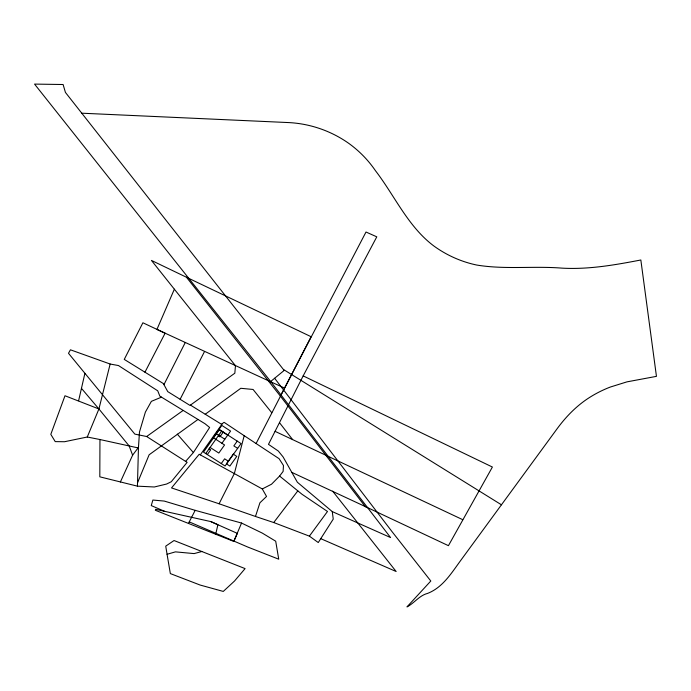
<?xml version="1.0" encoding="UTF-8"?>
<svg xmlns="http://www.w3.org/2000/svg" width="691" height="691" viewBox="0 0 691 691"><rect width="100%" height="100%" fill="white"/><g stroke="black" fill="none" stroke-linecap="round" stroke-linejoin="round"><path stroke-width="1.04" d="M120.364 482.016L132.612 455.179L129.174 445.98L98.917 408.968L64.989 395.753L50.806 434.354L55.228 441.618L64.505 441.73L87.273 437.014L99.953 439.528L99.815 476.833L137.431 486.162L154.318 486.982L166.626 484.028L171.282 481.731L187.123 462.357L146.656 436.522L134.84 434.112L68.487 353.291L70.447 349.81L110.154 364.027L118.463 365.548L157.721 390.804L159.846 396.15L205.011 423.738L209.632 427.479L193.376 452.562L185.611 461.389M137.431 486.162L138.459 447.405L132.612 455.179M78.619 400.72L84.907 373.339M215.713 534.169L217.898 524.737L210.824 521.584L155.613 509.31L155.363 510.278L233.8 541.433L241.548 523.044L262.347 533.132L275.709 541.208L278.732 559.192L247.775 547.047L189.317 521.921M87.273 437.014L98.917 408.968L110.154 364.027M190.431 405.107L221.465 424.257L224.065 422.313L244.191 435.693L234.361 473.525L219.09 503.774L171.532 487.932L199.207 454.263L262.295 488.96L266.545 496.458L259.92 502.789L255.471 516.462L273.722 522.543L309.387 536.138L318.266 542.547L333.243 519.105L332.267 511.599L297.363 482.232L283.111 456.95L278.318 451.033L268.471 444.348L303.168 375.887L376.785 236.832L366.005 232.021L280.356 396.098L365.202 506.512L448.433 545.674L492.398 467.038L303.168 375.887M137.518 482.819L149.126 454.79L198.015 419.42M189.014 278.473L151.441 260.421L174.357 289.192L156.935 329.417L271.002 381.933L390.57 537.555L332.267 511.599M233.955 541.079L237.341 533.366L210.824 521.584M241.548 523.044L195.19 510.355L188.47 523.355M174.357 289.192L235.467 365.703L234.828 373.2L189.999 405.418L167.758 391.624L163.94 384.628L185.223 342.598M262.295 488.96L271.546 484.201L279.596 476.064L283.12 471.409L283.465 465.509L279.086 458.686L256.093 443.527L311.105 336.716L186.458 277.255L280.356 396.098M180.118 399.286L204.484 351.598M144.946 372.207L165.106 333.209L142.899 322.775L124.259 359.406L163.37 383.574L163.94 384.628M200.304 454.868L222.416 423.548M205.754 453.564L221.681 431.037M207.335 454.583L210.695 449.832L209.114 448.813M223.262 432.065L219.876 436.859L218.296 435.831M221.932 443.268L230.578 431.072L221.828 425.397L213.199 437.619L224.558 444.969L218.822 453.054L210.099 447.431M221.267 463.557L224.635 458.824L228.445 461.277M237.238 441.117L233.843 445.894L237.652 448.364M309.387 536.138L327.491 511.47L302.045 494.29L279.596 476.064M273.722 522.543L297.804 490.886M270.682 381.51L284.165 370.436L65.429 92.421L63.106 84.518L34.55 84.095L271.002 381.933M205.21 414.263L240.805 388.29L253.079 389.465L271.77 412.734M146.656 436.522L183.115 410.454M161.478 397.152L151.381 401.341L145.378 412.112L139.487 431.961L138.425 447.993L99.953 439.528M167.067 554.286L165.728 546.149L174.046 540.526L245.089 568.607L234.499 581.045L223.279 591.427L200.14 585.044L170.34 573.59L167.067 554.286L175.428 551.867L194.128 553.595L201.824 551.513M81.875 113.203L288.933 122.592C310.371 123.715 331.317 130.996 348.834 143.417A109.593 107.511 16.3 0 1 375.429 170.66C394.708 195.726 407.958 226.579 433.836 245.97C446.593 255.238 461.234 261.785 476.669 265.033C504.801 269.715 533.521 265.862 561.869 268.125C588.473 269.663 614.826 264.99 640.842 259.989L656.45 376.353L626.944 381.864L610.369 387.029A107.191 98.105 -18 0 0 587.35 398.906C575.594 406.809 565.67 417.139 557.292 428.506L460.249 561.083C451.232 573.426 442.594 587.505 427.686 593.37C419.212 595.495 414.35 603.174 406.973 606.905L430.804 581.01L392.315 532.001L274.629 378.271M195.19 510.355L164.251 501.07L152.866 500.051L151.26 505.587L164.544 511.288M219.09 503.774L255.471 516.462M320.754 538.66L396.15 571.509L332.665 491.171M268.661 380.871L284.511 388.04M291.939 472.428L367.552 507.617M275.104 431.357L462.728 519.675M501.441 504.793L284.165 369.927L284.165 370.436M218.943 429.474L227.693 435.14M216.067 433.551L224.808 439.208M244.191 435.693L256.093 443.527M177.302 434.138L193.376 452.562M81.46 388.359L98.917 408.968M279.492 422.685L292.639 439.614M219.427 429.577L203.508 452.121L225.067 466.01L241.055 443.596L219.427 429.577M233.29 454.151L226.398 463.825L229.87 466.062L236.771 456.397L233.29 454.151"/></g></svg>
